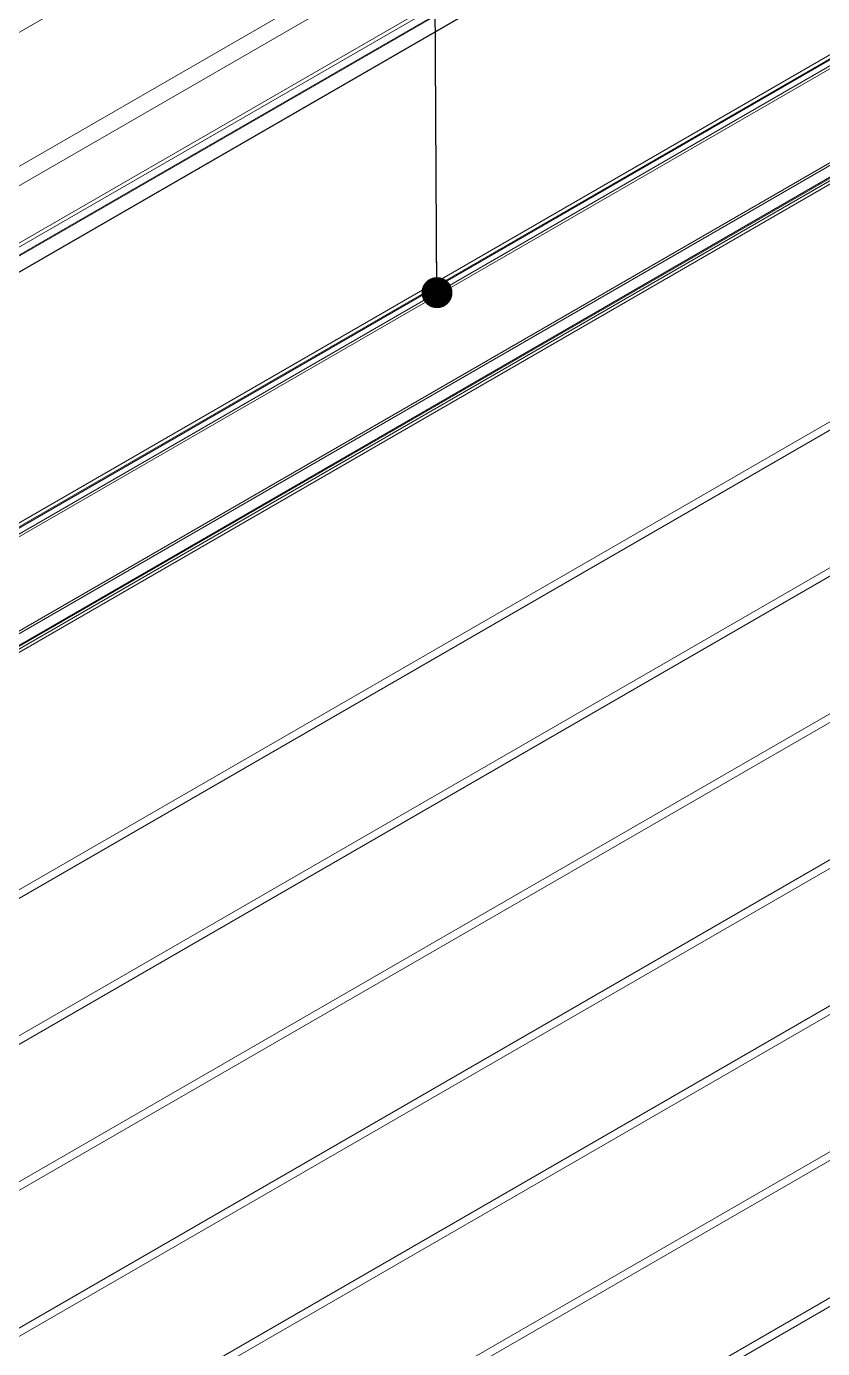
# Model space of a CAD drawing. Header units: inches. Extents: x 0.03 to 2.74, y 0.01 to 1.91.
# Drawn here: x 0.2795 to 0.3651, y 1.1249 to 1.267 of the extents above; entities that cross this region are included whole.
import ezdxf

# ---------------------------------------------------------------- set-up
doc = ezdxf.new("R2010")
doc.units = ezdxf.units.IN
doc.header["$MEASUREMENT"] = 0
doc.layers.add('SLD-0_0', color=7, linetype='Continuous')
doc.dimstyles.new('SLDDIMSTYLE0', dxfattribs={"dimtxt": 0.18, "dimasz": 0.003333, "dimexe": 0, "dimexo": 0.0625, "dimgap": 0, "dimtad": 0, "dimtih": 1, "dimtoh": 1, "dimdec": 0, "dimrnd": 1e-09, "dimzin": 0, "dimdsep": 46, "dimtxsty": 'Standard', "dimblk1": 'DOT', "dimblk2": 'DOT', "dimsah": 1, "dimcen": 0.09, "dimadec": 0, "dimazin": 0, "dimtfac": 0.003333, "dimtdec": 0, "dimtofl": 0, "dimtmove": 0, "dimatfit": 3, "dimldrblk": 'DOT', "dimfxl": 1, "dimfrac": 2, "dimtolj": 1, "dimtzin": 0, "dimarcsym": 0})

# ---------------------------------------------------------------- blocks, each defined once
blk = doc.blocks.new('_DOT')
at = {"color": 0, "linetype": 'ByBlock', "lineweight": -2}
blk.add_line((-0.5, 0), (-1, 0), dxfattribs=at)
at = {"color": 0, "linetype": 'ByBlock', "const_width": 0.5}
blk.add_lwpolyline([(-0.25, 0, 1), (0.25, 0, 1)], format="xyb", close=True, dxfattribs=at)

msp = doc.modelspace()

# ---------------------------------------------------------------- linework, layer by layer
at = {"color": 7, "linetype": 'Continuous', "lineweight": 15}
for p, q in [((0.13952, 1.18608), (0.42219, 1.34927)), ((0.15201, 1.17887), (0.43468, 1.34206)), ((0.1529, 1.17733), (0.43558, 1.34051)), ((0.15264, 1.17057), (0.43531, 1.33375)), ((0.1529, 1.17114), (0.43558, 1.33433)), ((0.15166, 1.16914), (0.43433, 1.33232)), ((0.15166, 1.16903), (0.43433, 1.33222)), ((0.15163, 1.16727), (0.4343, 1.33046)), ((0.15166, 1.16733), (0.43433, 1.33052)), ((0.4233, 1.29717), (0.14064, 1.13399)), ((0.42351, 1.29686), (0.14085, 1.13368)), ((0.42335, 1.29664), (0.14069, 1.13346)), ((0.42335, 1.296), (0.14069, 1.13282)), ((0.42349, 1.29577), (0.14082, 1.13259)), ((0.43338, 1.29134), (0.15072, 1.12817)), ((0.43359, 1.29119), (0.15093, 1.12802)), ((0.43392, 1.28974), (0.15126, 1.12656)), ((0.15133, 1.12686), (0.43399, 1.29004)), ((0.434, 1.29016), (0.15134, 1.12698)), ((0.15136, 1.12624), (0.43402, 1.28942)), ((0.4186, 1.25498), (0.15543, 1.10306)), ((0.15584, 1.10237), (0.419, 1.25429)), ((0.4186, 1.23928), (0.15543, 1.08736)), ((0.15584, 1.08667), (0.419, 1.23859)), ((0.4186, 1.22358), (0.15543, 1.07166)), ((0.15584, 1.07096), (0.419, 1.22288)), ((0.4186, 1.20787), (0.15543, 1.05595)), ((0.15584, 1.05526), (0.419, 1.20718)), ((0.4186, 1.19217), (0.15543, 1.04025)), ((0.15584, 1.03956), (0.419, 1.19148)), ((0.4186, 1.17647), (0.15543, 1.02455)), ((0.15584, 1.02385), (0.419, 1.17578)), ((0.4186, 1.16077), (0.15543, 1.00885)), ((0.15584, 1.00815), (0.419, 1.16007))]:
    msp.add_line(p, q, dxfattribs=at)

# ---------------------------------------------------------------- leaders
at = {"layer": 'SLD-0_0'}
msp.add_leader([(0.32362, 1.23842), (0.3232, 1.30855)], dimstyle='SLDDIMSTYLE0', override={"dimscale": 1, "dimgap": 0, "dimtad": 0, "dimclrd": 0}, dxfattribs=at)

doc.saveas('drawing.dxf')
